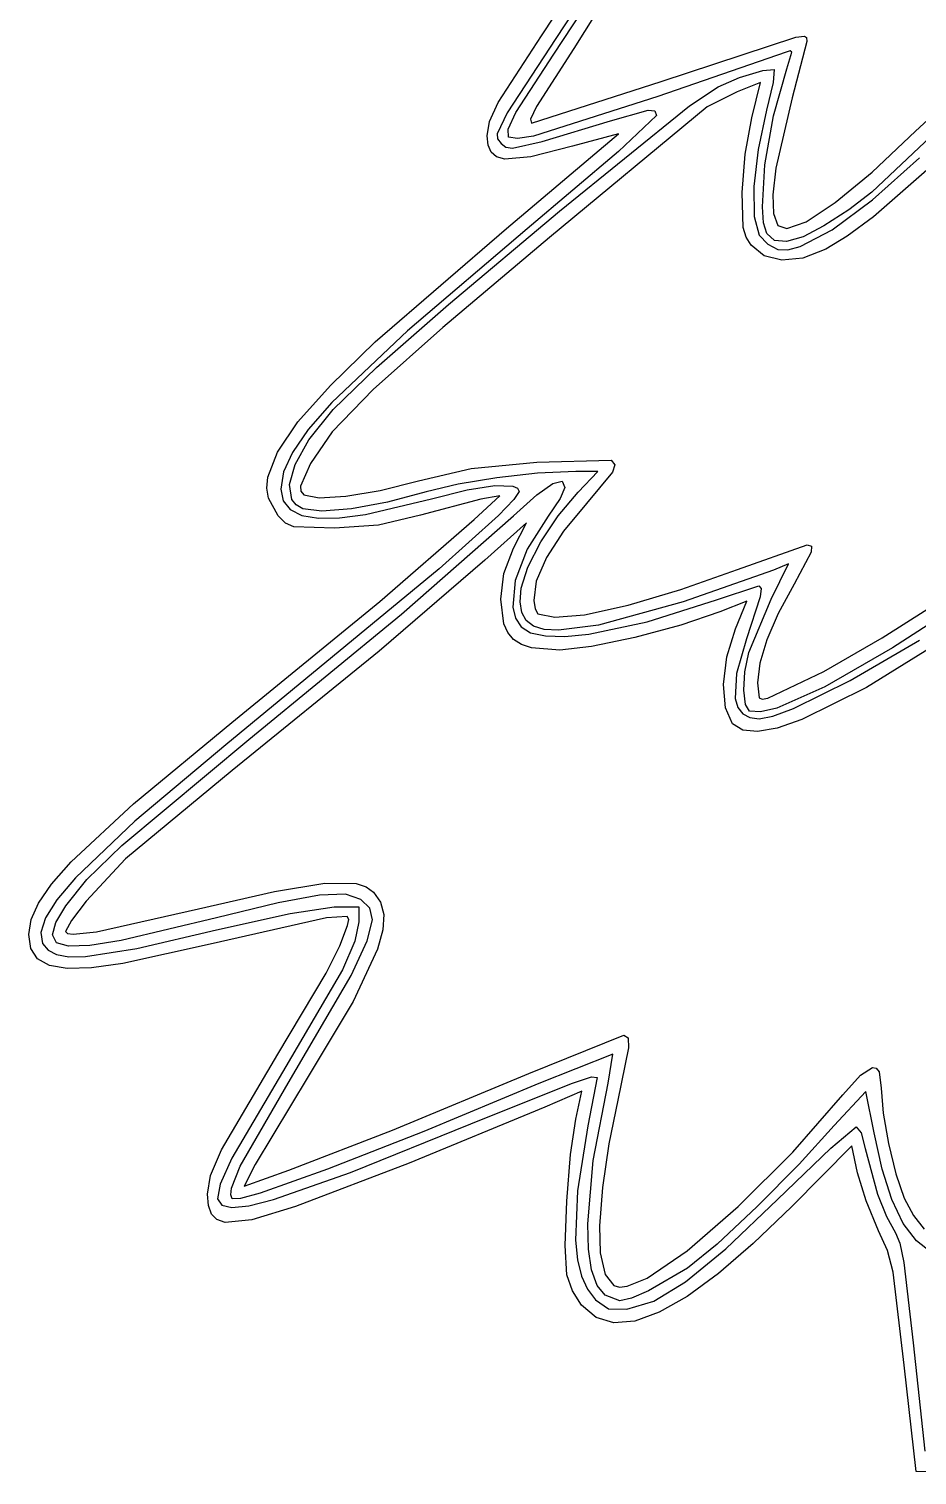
# Model space of a CAD drawing. Extents: x 19 to 161, y 35 to 213.
# Drawn here: x 19.5 to 74.2, y 35 to 124 of the extents above; entities that cross this region are included whole.
import ezdxf

# ---------------------------------------------------------------- set-up
doc = ezdxf.new("R2010")
doc.units = 0

msp = doc.modelspace()

# ---------------------------------------------------------------- linework, layer by layer
at = {"layer": 'Layer 1', "color": 1}
for p, q in [((51.055806, 123.613333), (53.934152, 128.044035)), ((54.720586, 127.73893), (51.932518, 123.460775)), ((56.07778, 127.701109), (53.040887, 122.837222)), ((51.814628, 122.484444), (54.883731, 127.19131)), ((48.368431, 119.515881), (51.055806, 123.613333)), ((51.932518, 123.460775), (48.927918, 118.888318)), ((58.42, 120.814352), (66.715152, 123.531509)), ((67.399005, 123.282825), (66.483298, 119.803333)), ((66.715152, 123.531509), (67.244275, 123.606031)), ((67.244275, 123.606031), (67.370033, 123.519767)), ((67.370033, 123.519767), (67.399005, 123.282825)), ((49.457485, 118.895162), (51.814628, 122.484444)), ((53.040887, 122.837222), (50.736961, 119.266582)), ((66.108397, 122.615788), (58.219005, 119.890037)), ((66.369639, 122.702125), (66.108397, 122.615788)), ((66.158638, 121.596587), (66.462517, 122.613292)), ((66.462517, 122.613292), (66.369639, 122.702125)), ((63.237669, 121.060196), (64.672839, 121.48057)), ((64.672839, 121.48057), (65.37097, 121.554215)), ((65.37097, 121.554215), (65.307372, 120.744166)), ((65.335444, 118.70485), (66.158638, 121.596587)), ((50.44044, 118.252991), (58.42, 120.814352)), ((60.163234, 119.318076), (61.924796, 120.492058)), ((61.924796, 120.492058), (63.237669, 121.060196)), ((64.541053, 120.748253), (63.103306, 120.182936)), ((63.99751, 118.58246), (64.541053, 120.748253)), ((65.307372, 120.744166), (64.911148, 119.039917)), ((74.083127, 117.743515), (76.777824, 120.259247)), ((47.842876, 118.351876), (48.368431, 119.515881)), ((58.219005, 119.890037), (50.553815, 117.437368)), ((63.103306, 120.182936), (61.242222, 119.25821)), ((66.483298, 119.803333), (65.475207, 115.467452)), ((48.927918, 118.888318), (48.320413, 117.596681)), ((48.99888, 117.886207), (49.457485, 118.895162)), ((50.736961, 119.266582), (50.365731, 118.489437)), ((50.365731, 118.489437), (50.44044, 118.252991)), ((61.242222, 119.25821), (51.538838, 111.198925)), ((52.158265, 112.820521), (60.163234, 119.318076)), ((55.294431, 118.381252), (57.611866, 119.056162)), ((58.137778, 118.718285), (55.797038, 116.509901)), ((57.611866, 119.056162), (58.029416, 119.005602)), ((58.029416, 119.005602), (58.137778, 118.718285)), ((63.599668, 116.334435), (63.99751, 118.58246)), ((64.911148, 119.039917), (64.38554, 116.616126)), ((64.809851, 115.683364), (65.335444, 118.70485)), ((47.695556, 117.472133), (47.842876, 118.351876)), ((48.320413, 117.596681), (48.344348, 117.271474)), ((48.882876, 111.75444), (55.79298, 117.585538)), ((49.013245, 117.388296), (48.99888, 117.886207)), ((51.093822, 117.109731), (55.294431, 118.381252)), ((55.79298, 117.585538), (52.946893, 116.820823)), ((71.412946, 115.235418), (74.083127, 117.743515)), ((47.752489, 116.89641), (47.695556, 117.472133)), ((47.937644, 116.46726), (47.752489, 116.89641)), ((48.344348, 117.271474), (48.553822, 116.993247)), ((48.553822, 116.993247), (48.848949, 116.773627)), ((48.848949, 116.773627), (49.257573, 116.714649)), ((49.562532, 117.307335), (49.013245, 117.388296)), ((49.257573, 116.714649), (51.093822, 117.109731)), ((50.553815, 117.437368), (49.562532, 117.307335)), ((52.946893, 116.820823), (50.391073, 116.162967)), ((75.019668, 117.429176), (71.403086, 114.003937)), ((48.27255, 116.18201), (47.937644, 116.46726)), ((48.778737, 116.037992), (48.27255, 116.18201)), ((50.391073, 116.162967), (48.778737, 116.037992)), ((55.797038, 116.509901), (50.169301, 111.733285)), ((63.406429, 113.970935), (63.599668, 116.334435)), ((64.38554, 116.616126), (64.123046, 114.345822)), ((71.43251, 113.517772), (74.333772, 116.116825)), ((64.649252, 113.08415), (64.809851, 115.683364)), ((65.475207, 115.467452), (65.28676, 113.830258)), ((69.138113, 113.353382), (71.412946, 115.235418)), ((75.111717, 115.640705), (71.499002, 112.4862)), ((64.123046, 114.345822), (64.139867, 112.500423)), ((71.403086, 114.003937), (69.973058, 112.903036)), ((63.473999, 111.82106), (63.406429, 113.970935)), ((65.28676, 113.830258), (65.329808, 112.677222)), ((67.355441, 112.170533), (69.138113, 113.353382)), ((68.958095, 111.677427), (71.43251, 113.517772)), ((45.315687, 107.086028), (52.158265, 112.820521)), ((64.139867, 112.500423), (64.452204, 111.351351)), ((64.726886, 112.1154), (64.649252, 113.08415)), ((65.329808, 112.677222), (65.600787, 111.946817)), ((69.973058, 112.903036), (68.44665, 111.917683)), ((71.499002, 112.4862), (69.871353, 111.280738)), ((40.810638, 104.78476), (48.882876, 111.75444)), ((50.169301, 111.733285), (42.801142, 105.465662)), ((63.64723, 111.226941), (63.473999, 111.82106)), ((64.452204, 111.351351), (64.980191, 110.799105)), ((64.92104, 111.459224), (64.726886, 112.1154)), ((65.394995, 111.022147), (64.92104, 111.459224)), ((65.600787, 111.946817), (66.161739, 111.76)), ((66.161739, 111.76), (67.355441, 112.170533)), ((66.986864, 110.645121), (68.958095, 111.677427)), ((68.44665, 111.917683), (67.165938, 111.252434)), ((51.538838, 111.198925), (44.961204, 105.666808)), ((63.951731, 110.725379), (63.64723, 111.226941)), ((64.753738, 110.066182), (63.951731, 110.725379)), ((64.980191, 110.799105), (65.595156, 110.47018)), ((66.146007, 110.953569), (65.394995, 111.022147)), ((65.595156, 110.47018), (66.213798, 110.447397)), ((67.165938, 111.252434), (66.146007, 110.953569)), ((66.213798, 110.447397), (66.986864, 110.645121)), ((68.564924, 110.48236), (67.13595, 109.940688)), ((69.871353, 111.280738), (68.564924, 110.48236)), ((65.84035, 109.80329), (64.753738, 110.066182)), ((67.13595, 109.940688), (65.84035, 109.80329)), ((40.878221, 103.209613), (45.315687, 107.086028)), ((42.801142, 105.465662), (38.140418, 101.049407)), ((44.961204, 105.666808), (40.681241, 101.849947)), ((38.040477, 102.095599), (40.810638, 104.78476)), ((38.220033, 100.621068), (40.878221, 103.209613)), ((36.04702, 99.852214), (38.040477, 102.095599)), ((40.681241, 101.849947), (38.150608, 99.230105)), ((38.140418, 101.049407), (36.673335, 99.375095)), ((34.779817, 97.991098), (36.04702, 99.852214)), ((36.715291, 98.750188), (38.220033, 100.621068)), ((36.673335, 99.375095), (35.700699, 97.971087)), ((38.150608, 99.230105), (36.820963, 97.289044)), ((34.188417, 96.448744), (34.779817, 97.991098)), ((35.700699, 97.971087), (35.161708, 96.773206)), ((35.865242, 97.229311), (36.715291, 98.750188)), ((35.516222, 95.986891), (35.865242, 97.229311)), ((36.820963, 97.289044), (36.205826, 95.895422)), ((46.703723, 96.972821), (50.75045, 97.374281)), ((50.75045, 97.374281), (55.336561, 97.494796)), ((55.336561, 97.494796), (55.560209, 97.21412)), ((55.560209, 97.21412), (55.429187, 96.758037)), ((34.130377, 95.777256), (34.188417, 96.448744)), ((35.161708, 96.773206), (34.995556, 95.717273)), ((41.099389, 95.629088), (43.462222, 96.225416)), ((43.462222, 96.225416), (46.703723, 96.972821)), ((48.292161, 96.416178), (45.9073, 96.019502)), ((50.804397, 96.687861), (48.292161, 96.416178)), ((53.153773, 96.794941), (50.804397, 96.687861)), ((51.748951, 96.058121), (52.313385, 96.205678)), ((52.313385, 96.205678), (52.493333, 95.816886)), ((54.519765, 96.802222), (53.153773, 96.794941)), ((53.294884, 95.524577), (54.519765, 96.802222)), ((55.429187, 96.758037), (53.826763, 94.832277)), ((34.222368, 95.161644), (34.130377, 95.777256)), ((34.995556, 95.717273), (35.139296, 94.990369)), ((35.671942, 95.064477), (35.516222, 95.986891)), ((36.205826, 95.895422), (36.215677, 95.576468)), ((36.215677, 95.576468), (36.406667, 95.368127)), ((36.406667, 95.368127), (37.343763, 95.172758)), ((38.983953, 95.268973), (41.099389, 95.629088)), ((43.940044, 95.537443), (41.567084, 94.910654)), ((45.9073, 96.019502), (43.940044, 95.537443)), ((44.277771, 95.114483), (46.470044, 95.663111)), ((46.470044, 95.663111), (48.174053, 95.927238)), ((46.890294, 93.833682), (48.483918, 95.307348)), ((48.483918, 95.307348), (47.313627, 95.087494)), ((48.174053, 95.927238), (49.278256, 95.897552)), ((49.278256, 95.897552), (49.570574, 95.769619)), ((49.319084, 94.072896), (50.763146, 95.353949)), ((49.671111, 95.56474), (49.344328, 95.063921)), ((49.570574, 95.769619), (49.671111, 95.56474)), ((50.763146, 95.353949), (51.748951, 96.058121)), ((52.072544, 94.067805), (53.294884, 95.524577)), ((52.493333, 95.816886), (52.190573, 95.125126)), ((34.83122, 94.066292), (34.222368, 95.161644)), ((35.139296, 94.990369), (35.571258, 94.449767)), ((35.571258, 94.449767), (36.29255, 94.095397)), ((35.940239, 94.736255), (35.671942, 95.064477)), ((36.336111, 94.503615), (35.940239, 94.736255)), ((37.508861, 94.358899), (36.336111, 94.503615)), ((37.343763, 95.172758), (38.983953, 95.268973)), ((39.337937, 94.506192), (37.508861, 94.358899)), ((41.567084, 94.910654), (39.337937, 94.506192)), ((40.203495, 94.148948), (44.277771, 95.114483)), ((47.313627, 95.087494), (43.603333, 94.099456)), ((49.344328, 95.063921), (48.389441, 94.082719)), ((52.190573, 95.125126), (51.462661, 94.052997)), ((53.826763, 94.832277), (52.408495, 93.126738)), ((35.271601, 93.61737), (34.83122, 94.066292)), ((35.794668, 93.38464), (35.271601, 93.61737)), ((36.29255, 94.095397), (37.304281, 93.927185)), ((37.304281, 93.927185), (38.607559, 93.945059)), ((38.607559, 93.945059), (40.203495, 94.148948)), ((43.603333, 94.099456), (41.014153, 93.48616)), ((41.082162, 88.786193), (46.890294, 93.833682)), ((42.431468, 88.007691), (49.319084, 94.072896)), ((48.389441, 94.082719), (44.748138, 90.811196)), ((50.116334, 93.634487), (47.563445, 91.328793)), ((49.329278, 92.074139), (50.116334, 93.634487)), ((51.462661, 94.052997), (50.165791, 92.016167)), ((51.000123, 92.457135), (52.072544, 94.067805)), ((38.288443, 93.302859), (35.794668, 93.38464)), ((41.014153, 93.48616), (38.288443, 93.302859)), ((52.408495, 93.126738), (51.357031, 91.496893)), ((48.717031, 90.508816), (49.329278, 92.074139)), ((50.165791, 92.016167), (49.426179, 90.088225)), ((50.200815, 90.901001), (51.000123, 92.457135)), ((63.110957, 90.760017), (67.414846, 92.286667)), ((67.649573, 91.835337), (66.599935, 89.848518)), ((67.414846, 92.286667), (67.672925, 92.19361)), ((67.672925, 92.19361), (67.649573, 91.835337)), ((47.563445, 91.328793), (41.041977, 85.740377)), ((49.797812, 89.607833), (50.200815, 90.901001)), ((51.357031, 91.496893), (50.725848, 90.040823)), ((65.189368, 88.943705), (66.262631, 91.104077)), ((66.262631, 91.104077), (65.336462, 90.717099)), ((44.748138, 90.811196), (31.608889, 79.955878)), ((48.551197, 88.930785), (48.717031, 90.508816)), ((49.426179, 90.088225), (49.285495, 88.438523)), ((50.725848, 90.040823), (50.568425, 88.856606)), ((59.61963, 89.52686), (63.110957, 90.760017)), ((65.336462, 90.717099), (59.766315, 88.764274)), ((49.734134, 88.773636), (49.797812, 89.607833)), ((56.378457, 88.573036), (59.61963, 89.52686)), ((61.823758, 88.88949), (64.433585, 89.746667)), ((64.515985, 89.088061), (63.663438, 86.501111)), ((64.433585, 89.746667), (64.578058, 89.601113)), ((64.578058, 89.601113), (64.515985, 89.088061)), ((66.599935, 89.848518), (65.632308, 88.051451)), ((72.020375, 86.554603), (76.695887, 89.534009)), ((77.963889, 89.357632), (72.675031, 85.928977)), ((31.9673, 81.332293), (41.082162, 88.786193)), ((48.731943, 87.420565), (48.551197, 88.930785)), ((49.285495, 88.438523), (49.452773, 87.770936)), ((49.829343, 88.110372), (49.734134, 88.773636)), ((50.568425, 88.856606), (50.646696, 88.329462)), ((50.646696, 88.329462), (50.821806, 88.036122)), ((53.694768, 87.978844), (56.378457, 88.573036)), ((59.766315, 88.764274), (54.553626, 87.329236)), ((57.561146, 87.534283), (61.823758, 88.88949)), ((63.684618, 88.820797), (62.022315, 88.145343)), ((62.991904, 87.105806), (63.684618, 88.820797)), ((63.809626, 85.654444), (65.189368, 88.943705)), ((33.02, 80.290382), (42.431468, 88.007691)), ((48.970172, 86.875924), (48.731943, 87.420565)), ((49.452773, 87.770936), (49.785408, 87.236416)), ((50.098018, 87.611057), (49.829343, 88.110372)), ((50.554737, 87.268705), (50.098018, 87.611057)), ((50.821806, 88.036122), (51.875893, 87.824581)), ((51.875893, 87.824581), (53.694768, 87.978844)), ((54.553626, 87.329236), (52.090621, 87.026953)), ((53.962968, 86.783565), (57.561146, 87.534283)), ((59.628928, 87.324684), (56.80336, 86.567333)), ((62.022315, 88.145343), (59.628928, 87.324684)), ((65.632308, 88.051451), (64.926142, 86.421019)), ((49.324758, 86.456201), (48.970172, 86.875924)), ((49.809043, 86.149849), (49.324758, 86.456201)), ((49.785408, 87.236416), (50.372331, 86.867916)), ((50.372331, 86.867916), (51.285597, 86.672542)), ((51.214078, 87.076332), (50.554737, 87.268705)), ((52.090621, 87.026953), (51.214078, 87.076332)), ((51.285597, 86.672542), (52.493158, 86.645892)), ((52.493158, 86.645892), (53.962968, 86.783565)), ((56.80336, 86.567333), (54.125062, 86.011541)), ((62.471556, 85.378285), (62.991904, 87.105806)), ((63.663438, 86.501111), (63.053348, 84.358362)), ((64.926142, 86.421019), (64.493555, 84.989806)), ((68.431582, 84.476342), (72.020375, 86.554603)), ((70.054032, 83.927225), (74.322812, 86.414862)), ((76.341111, 86.760761), (71.059195, 83.502673)), ((41.041977, 85.740377), (31.984202, 78.379379)), ((50.436365, 85.945322), (49.809043, 86.149849)), ((52.173485, 85.795556), (50.436365, 85.945322)), ((54.125062, 86.011541), (52.173485, 85.795556)), ((63.579289, 84.46593), (63.809626, 85.654444)), ((72.675031, 85.928977), (68.504605, 83.537365)), ((62.263608, 83.681345), (62.471556, 85.378285)), ((64.493555, 84.989806), (64.346667, 83.790395)), ((63.053348, 84.358362), (62.981955, 82.812958)), ((63.511289, 83.334064), (63.579289, 84.46593)), ((64.346667, 83.790395), (64.44462, 82.858342)), ((64.981667, 82.846441), (68.431582, 84.476342)), ((66.570517, 82.205542), (70.054032, 83.927225)), ((68.431582, 84.476342), (68.431582, 84.476342)), ((62.374839, 82.235326), (62.263608, 83.681345)), ((63.603245, 82.458372), (63.511289, 83.334064)), ((64.44462, 82.858342), (64.635458, 82.771264)), ((64.635458, 82.771264), (64.981667, 82.846441)), ((68.504605, 83.537365), (65.536044, 82.226073)), ((71.059195, 83.502673), (67.087171, 81.517614)), ((62.81203, 81.260569), (62.374839, 82.235326)), ((62.981955, 82.812958), (63.147675, 82.268013)), ((63.147675, 82.268013), (63.447353, 81.876908)), ((63.852778, 82.038373), (63.603245, 82.458372)), ((64.528534, 81.989069), (63.852778, 82.038373)), ((63.852778, 82.038373), (63.852778, 82.038373)), ((65.536044, 82.226073), (64.528534, 81.989069)), ((65.303036, 81.729561), (66.570517, 82.205542)), ((25.912901, 76.324254), (31.9673, 81.332293)), ((63.442575, 80.868979), (62.81203, 81.260569)), ((63.447353, 81.876908), (63.880753, 81.641144)), ((63.880753, 81.641144), (64.447634, 81.562222)), ((64.447634, 81.562222), (65.303036, 81.729561)), ((67.087171, 81.517614), (65.571997, 80.994188)), ((25.200424, 73.768686), (33.02, 80.290382)), ((64.359848, 80.779081), (63.442575, 80.868979)), ((65.571997, 80.994188), (64.359848, 80.779081)), ((31.608889, 79.955878), (26.000352, 75.271382)), ((31.984202, 78.379379), (25.42791, 72.934991)), ((22.073902, 72.754585), (25.912901, 76.324254)), ((26.000352, 75.271382), (22.338025, 71.768621)), ((23.040872, 71.666186), (25.200424, 73.768686)), ((20.862617, 71.381231), (22.073902, 72.754585)), ((25.42791, 72.934991), (22.998679, 70.329088)), ((20.05811, 70.21398), (20.862617, 71.381231)), ((22.338025, 71.768621), (21.195156, 70.415418)), ((21.738744, 70.055209), (23.040872, 71.666186)), ((34.590186, 70.940585), (37.708527, 71.449944)), ((37.708527, 71.449944), (39.629875, 71.425371)), ((39.629875, 71.425371), (40.250491, 71.223327)), ((21.195156, 70.415418), (20.488998, 69.303682)), ((29.92665, 69.863798), (34.590186, 70.940585)), ((37.373562, 70.705627), (34.835168, 70.234877)), ((38.965474, 70.763005), (37.373562, 70.705627)), ((39.924248, 70.447078), (38.965474, 70.763005)), ((40.462898, 69.900019), (39.924248, 70.447078)), ((40.250491, 71.223327), (40.702436, 70.900361)), ((40.702436, 70.900361), (41.138791, 70.286513)), ((19.611357, 69.201668), (20.05811, 70.21398)), ((21.137242, 69.016915), (21.738744, 70.055209)), ((22.998679, 70.329088), (22.090924, 69.151341)), ((23.643851, 68.459265), (29.92665, 69.863798)), ((31.032673, 68.570181), (35.566641, 69.586382)), ((34.835168, 70.234877), (31.036946, 69.310687)), ((35.566641, 69.586382), (38.281887, 69.991111)), ((38.281887, 69.991111), (39.793333, 69.991111)), ((39.793333, 69.991111), (39.79311, 69.073889)), ((40.64, 69.193565), (40.462898, 69.900019)), ((41.138791, 70.286513), (41.334907, 69.521891)), ((41.334907, 69.521891), (41.276742, 68.56687)), ((19.473333, 68.293132), (19.611357, 69.201668)), ((20.488998, 69.303682), (20.202939, 68.415423)), ((20.931005, 68.257388), (21.137242, 69.016915)), ((22.090924, 69.151341), (21.731111, 68.471632)), ((31.036946, 69.310687), (25.145417, 67.919933)), ((26.118026, 67.431787), (31.032673, 68.570181)), ((37.79292, 69.308895), (30.634909, 67.682392)), ((39.074059, 69.395069), (37.79292, 69.308895)), ((38.623513, 67.590022), (39.097088, 68.832259)), ((39.183641, 69.216422), (39.074059, 69.395069)), ((39.097088, 68.832259), (39.183641, 69.216422)), ((39.79311, 69.073889), (39.558574, 67.879789)), ((40.305323, 67.893357), (40.64, 69.193565)), ((19.600568, 67.420722), (19.473333, 68.293132)), ((20.202939, 68.415423), (20.320364, 67.732653)), ((20.320364, 67.732653), (20.653894, 67.31881)), ((21.174367, 67.772276), (20.931005, 68.257388)), ((21.921666, 67.557231), (21.174367, 67.772276)), ((21.731111, 68.471632), (21.844276, 68.343294)), ((21.844276, 68.343294), (22.192278, 68.297008)), ((22.192278, 68.297008), (23.643851, 68.459265)), ((25.145417, 67.919933), (23.227237, 67.6079)), ((30.634909, 67.682392), (25.266594, 66.492512)), ((39.558574, 67.879789), (38.792777, 66.118482)), ((39.315062, 65.755241), (40.305323, 67.893357)), ((41.276742, 68.56687), (40.950258, 67.381823)), ((20.009223, 66.780185), (19.600568, 67.420722)), ((20.653894, 67.31881), (21.172145, 67.0451)), ((21.172145, 67.0451), (21.926399, 66.915533)), ((23.227237, 67.6079), (21.921666, 67.557231)), ((21.926399, 66.915533), (22.967941, 66.934119)), ((22.967941, 66.934119), (26.118026, 67.431787)), ((37.781806, 65.913955), (38.623513, 67.590022)), ((40.950258, 67.381823), (39.436168, 64.163157)), ((20.739726, 66.369307), (20.009223, 66.780185)), ((21.832505, 66.185877), (20.739726, 66.369307)), ((23.327985, 66.227682), (21.832505, 66.185877)), ((25.266594, 66.492512), (23.327985, 66.227682)), ((34.804514, 60.910656), (37.781806, 65.913955)), ((38.792777, 66.118482), (35.29146, 60.148891)), ((35.450396, 59.125556), (39.315062, 65.755241)), ((39.436168, 64.163157), (36.680315, 59.548889)), ((50.271099, 59.727756), (56.12721, 62.088889)), ((56.12721, 62.088889), (56.374134, 61.919317)), ((56.374134, 61.919317), (56.402689, 61.30344)), ((31.330383, 55.031057), (34.804514, 60.910656)), ((55.448985, 60.920644), (50.884066, 59.114487)), ((55.156323, 59.123227), (55.448985, 60.920644)), ((56.402689, 61.30344), (55.742905, 58.089814)), ((35.29146, 60.148891), (31.973654, 54.515383)), ((41.874254, 56.232741), (50.271099, 59.727756)), ((70.694778, 59.622966), (71.426093, 60.091459)), ((71.426093, 60.091459), (71.669544, 60.049848)), ((71.669544, 60.049848), (71.837701, 59.825426)), ((71.837701, 59.825426), (71.966667, 58.831435)), ((32.493228, 54.024304), (35.450396, 59.125556)), ((36.680315, 59.548889), (33.41694, 54.120212)), ((50.884066, 59.114487), (43.805028, 56.158024)), ((46.695501, 56.625106), (52.888793, 59.120071)), ((52.888793, 59.120071), (54.11972, 59.516568)), ((54.468034, 59.478333), (53.905046, 56.512494)), ((54.11972, 59.516568), (54.468034, 59.478333)), ((54.23792, 54.368627), (55.156323, 59.123227)), ((69.606691, 58.413382), (70.694778, 59.622966)), ((71.966667, 58.831435), (72.091541, 57.289672)), ((53.540488, 58.645829), (51.25302, 57.660436)), ((53.151176, 56.910137), (53.540488, 58.645829)), ((55.742905, 58.089814), (55.192606, 55.405155)), ((66.5181, 54.888898), (69.606691, 58.413382)), ((71.022207, 58.611866), (69.079212, 56.516592)), ((71.540455, 56.082873), (71.022207, 58.611866)), ((51.25302, 57.660436), (42.893469, 54.21491)), ((72.091541, 57.289672), (72.417656, 55.41496)), ((35.486766, 53.779615), (41.874254, 56.232741)), ((43.805028, 56.158024), (37.865036, 53.827648)), ((39.280223, 53.633536), (46.695501, 56.625106)), ((52.831108, 54.733435), (53.151176, 56.910137)), ((53.905046, 56.512494), (53.273234, 52.504563)), ((69.079212, 56.516592), (66.918768, 54.137096)), ((68.861663, 55.132276), (70.425818, 56.444444)), ((70.425818, 56.444444), (70.731171, 56.063809)), ((55.192606, 55.405155), (54.801161, 52.707412)), ((70.168033, 55.278607), (66.466511, 51.544835)), ((70.511388, 53.61625), (70.168033, 55.278607)), ((70.731171, 56.063809), (70.973055, 55.11498)), ((72.023706, 53.830391), (71.540455, 56.082873)), ((72.417656, 55.41496), (72.872249, 53.555339)), ((30.663753, 53.445388), (31.330383, 55.031057)), ((31.973654, 54.515383), (31.252248, 52.910858)), ((52.602958, 51.870149), (52.831108, 54.733435)), ((53.896728, 50.466688), (54.23792, 54.368627)), ((63.16571, 51.537863), (66.5181, 54.888898)), ((65.589531, 51.97749), (68.861663, 55.132276)), ((70.973055, 55.11498), (71.736645, 52.288192)), ((30.48, 52.3032), (30.663753, 53.445388)), ((31.951398, 52.667525), (32.493228, 54.024304)), ((33.41694, 54.120212), (32.732424, 52.783754)), ((32.732424, 52.783754), (35.486766, 53.779615)), ((37.865036, 53.827648), (33.71121, 52.366439)), ((34.534401, 51.961998), (39.280223, 53.633536)), ((42.893469, 54.21491), (35.885464, 51.530352)), ((66.918768, 54.137096), (64.331157, 51.530125)), ((71.03455, 51.878943), (70.511388, 53.61625)), ((72.619346, 51.964733), (72.023706, 53.830391)), ((72.872249, 53.555339), (73.382559, 52.058847)), ((31.252248, 52.910858), (31.096619, 51.999436)), ((31.900431, 52.25834), (31.951398, 52.667525)), ((54.801161, 52.707412), (54.609259, 50.349249)), ((30.534226, 51.597905), (30.48, 52.3032)), ((31.096619, 51.999436), (31.352027, 51.612792)), ((31.990671, 52.017478), (31.900431, 52.25834)), ((32.506334, 52.037735), (31.990671, 52.017478)), ((33.71121, 52.366439), (32.506334, 52.037735)), ((33.00984, 51.575962), (34.534401, 51.961998)), ((52.512728, 49.12991), (52.602958, 51.870149)), ((53.273234, 52.504563), (53.136846, 49.453534)), ((62.397341, 48.928409), (65.589531, 51.97749)), ((71.810211, 50.036391), (71.03455, 51.878943)), ((71.736645, 52.288192), (72.290155, 50.929078)), ((73.324505, 50.493262), (72.619346, 51.964733)), ((73.382559, 52.058847), (73.952306, 50.977854)), ((30.71418, 51.073932), (30.534226, 51.597905)), ((31.045779, 50.727575), (30.71418, 51.073932)), ((31.352027, 51.612792), (31.969408, 51.465597)), ((31.969408, 51.465597), (33.00984, 51.575962)), ((35.885464, 51.530352), (33.20959, 50.71715)), ((60.020411, 48.80144), (63.16571, 51.537863)), ((64.331157, 51.530125), (61.858216, 49.221947)), ((66.466511, 51.544835), (64.088617, 49.251443)), ((72.290155, 50.929078), (72.84409, 49.922656)), ((73.952306, 50.977854), (74.612133, 50.133847)), ((31.554936, 50.55513), (31.045779, 50.727575)), ((33.20959, 50.71715), (31.554936, 50.55513)), ((53.943594, 48.902029), (53.896728, 50.466688)), ((54.609259, 50.349249), (54.657591, 48.683333)), ((72.357922, 48.825013), (71.810211, 50.036391)), ((72.84409, 49.922656), (73.12155, 49.284338)), ((74.136312, 49.423343), (73.324505, 50.493262)), ((52.60642, 47.322348), (52.512728, 49.12991)), ((53.136846, 49.453534), (53.255882, 48.253436)), ((61.858216, 49.221947), (60.041779, 47.738829)), ((64.088617, 49.251443), (61.939643, 47.401606)), ((73.12155, 49.284338), (73.374331, 48.086814)), ((75.116985, 48.653858), (74.136312, 49.423343)), ((53.255882, 48.253436), (53.500509, 47.252458)), ((54.135972, 47.630407), (53.943594, 48.902029)), ((54.657591, 48.683333), (54.976646, 47.346296)), ((57.553095, 47.120787), (60.020411, 48.80144)), ((59.924165, 46.888133), (62.397341, 48.928409)), ((72.716793, 47.491391), (72.357922, 48.825013)), ((52.95069, 46.352733), (52.60642, 47.322348)), ((53.500509, 47.252458), (53.871305, 46.437231)), ((54.474263, 46.678449), (54.135972, 47.630407)), ((54.976646, 47.346296), (55.493641, 46.679014)), ((60.041779, 47.738829), (57.630862, 46.346863)), ((61.939643, 47.401606), (60.013451, 45.992439)), ((73.376378, 41.776213), (72.716793, 47.491391)), ((73.374331, 48.086814), (73.946631, 43.149322)), ((53.509353, 45.455682), (52.95069, 46.352733)), ((53.871305, 46.437231), (54.36885, 45.794385)), ((54.958872, 46.072778), (54.474263, 46.678449)), ((55.493641, 46.679014), (55.860089, 46.578334)), ((55.860089, 46.578334), (56.316487, 46.623256)), ((56.316487, 46.623256), (57.553095, 47.120787)), ((57.630862, 46.346863), (56.580622, 45.898659)), ((57.553095, 47.120787), (57.553095, 47.120787)), ((57.960295, 45.704281), (59.924165, 46.888133)), ((54.41372, 44.704772), (53.509353, 45.455682)), ((54.36885, 45.794385), (55.170268, 45.242022)), ((55.863386, 45.726198), (54.958872, 46.072778)), ((54.958872, 46.072778), (54.958872, 46.072778)), ((56.580622, 45.898659), (55.863386, 45.726198)), ((56.296021, 45.224471), (57.960295, 45.704281)), ((60.013451, 45.992439), (58.303902, 45.021057)), ((55.510175, 44.380108), (54.41372, 44.704772)), ((55.170268, 45.242022), (56.296021, 45.224471)), ((58.303902, 45.021057), (56.804856, 44.484575)), ((56.804856, 44.484575), (55.510175, 44.380108)), ((73.946631, 43.149322), (74.66674, 36.477222)), ((74.122413, 35.214546), (73.376378, 41.776213)), ((90.299476, 34.998435), (74.122413, 35.214546)), ((74.122413, 35.214546), (74.122413, 35.214546))]:
    msp.add_line(p, q, dxfattribs=at)

doc.saveas('drawing.dxf')
